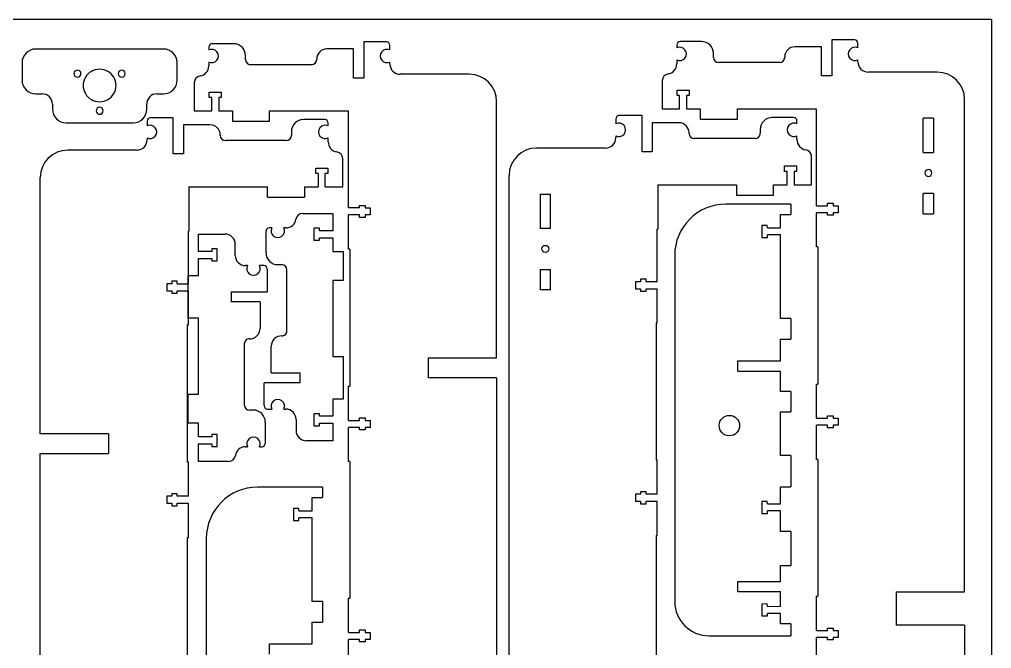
# Model space of a CAD drawing. Header units: millimetres. Extents: x -2614 to 1371, y 670 to 4202.
# Drawn here: x -1901 to -1332, y 1185 to 1553 of the extents above; entities that cross this region are included whole.
import ezdxf

# ---------------------------------------------------------------- set-up
doc = ezdxf.new("R2010")
doc.units = ezdxf.units.MM
doc.layers.get('0').update_dxf_attribs({"lineweight": 70})

msp = doc.modelspace()

# ---------------------------------------------------------------- linework, layer by layer
at = {"color": 7, "lineweight": -3}
for p, q in [((-1331.8, 1553.05), (-2551, 1553.05)), ((-1331.8, 1553.05), (-1331.8, 670.4)), ((-1790, 1536.86), (-1790, 1535.18)), ((-1775.5, 1538.86), (-1788, 1538.86)), ((-1686, 1539.86), (-1699.33, 1539.86)), ((-1699.33, 1539.86), (-1699.33, 1518.77)), ((-1684, 1535.18), (-1684, 1537.86)), ((-1516.06, 1538.08), (-1516.06, 1536.41)), ((-1501.56, 1540.08), (-1514.06, 1540.08)), ((-1431.39, 1537.05), (-1446.89, 1537.05)), ((-1431.39, 1520), (-1431.39, 1537.05)), ((-1412.06, 1541.17), (-1425.39, 1541.17)), ((-1425.39, 1541.17), (-1425.39, 1520)), ((-1410.06, 1536.41), (-1410.06, 1539.17)), ((-1816.53, 1535.74), (-1891.33, 1535.74)), ((-1768.5, 1529.58), (-1768.5, 1531.86)), ((-1705.33, 1535.82), (-1720.83, 1535.82)), ((-1705.33, 1518.77), (-1705.33, 1535.82)), ((-1494.56, 1530.81), (-1494.56, 1533.08)), ((-1452.89, 1531.05), (-1452.89, 1530.81)), ((-1899.33, 1527.74), (-1899.33, 1517.54)), ((-1808.53, 1517.54), (-1808.53, 1527.74)), ((-1790, 1528.15), (-1790, 1525.91)), ((-1729.83, 1526.58), (-1765.5, 1526.58)), ((-1726.83, 1529.82), (-1726.83, 1529.58)), ((-1684, 1527), (-1684, 1528.15)), ((-1516.06, 1529.38), (-1516.06, 1527.13)), ((-1455.89, 1527.81), (-1491.56, 1527.81)), ((-1410.06, 1528.23), (-1410.06, 1529.38)), ((-1637.5, 1521), (-1678, 1521)), ((-1425.39, 1520), (-1431.39, 1520)), ((-1363.56, 1522.23), (-1404.06, 1522.23)), ((-1798.5, 1516.02), (-1798.5, 1499.51)), ((-1699.33, 1518.77), (-1705.33, 1518.77)), ((-1524.56, 1517.24), (-1524.56, 1500.74)), ((-1891.33, 1509.54), (-1887.52, 1509.54)), ((-1820.34, 1509.54), (-1816.53, 1509.54)), ((-1789.77, 1507.31), (-1789.77, 1510.51)), ((-1789.77, 1510.51), (-1782.77, 1510.51)), ((-1782.77, 1510.51), (-1782.77, 1507.31)), ((-1515.83, 1511.74), (-1508.83, 1511.74)), ((-1515.83, 1508.54), (-1515.83, 1511.74)), ((-1514.38, 1508.54), (-1515.83, 1508.54)), ((-1514.38, 1500.74), (-1514.38, 1508.54)), ((-1510.28, 1508.54), (-1510.28, 1500.74)), ((-1508.83, 1508.54), (-1510.28, 1508.54)), ((-1508.83, 1511.74), (-1508.83, 1508.54)), ((-1881.52, 1503.54), (-1881.52, 1500.56)), ((-1826.34, 1500.56), (-1826.34, 1503.54)), ((-1788.32, 1507.31), (-1789.77, 1507.31)), ((-1788.32, 1499.51), (-1788.32, 1507.31)), ((-1782.77, 1507.31), (-1784.22, 1507.31)), ((-1784.22, 1507.31), (-1784.22, 1499.51)), ((-1621.5, 1354.98), (-1621.5, 1505)), ((-1347.56, 1218.18), (-1347.56, 1506.23)), ((-1798.5, 1499.51), (-1788.32, 1499.51)), ((-1784.22, 1499.51), (-1776.22, 1499.51)), ((-1776.22, 1499.51), (-1776.22, 1493.51)), ((-1754.55, 1493.51), (-1754.55, 1499.51)), ((-1754.55, 1499.51), (-1708.5, 1499.51)), ((-1708.5, 1499.51), (-1708.5, 1473.55)), ((-1536.4, 1496.76), (-1549.72, 1496.76)), ((-1536.4, 1475.58), (-1536.4, 1496.76)), ((-1524.56, 1500.74), (-1514.38, 1500.74)), ((-1510.28, 1500.74), (-1502.28, 1500.74)), ((-1502.28, 1500.74), (-1502.28, 1494.74)), ((-1480.61, 1500.74), (-1434.56, 1500.74)), ((-1480.61, 1494.74), (-1480.61, 1500.74)), ((-1434.56, 1500.74), (-1434.56, 1474.78)), ((-1873.52, 1492.56), (-1834.34, 1492.56)), ((-1826.13, 1493.45), (-1826.13, 1490.77)), ((-1810.81, 1495.45), (-1824.13, 1495.45)), ((-1810.81, 1474.36), (-1810.81, 1495.45)), ((-1789.31, 1491.41), (-1804.81, 1491.41)), ((-1804.81, 1491.41), (-1804.81, 1474.36)), ((-1776.22, 1493.51), (-1754.55, 1493.51)), ((-1722.13, 1494.45), (-1734.64, 1494.45)), ((-1720.13, 1490.77), (-1720.13, 1492.45)), ((-1551.72, 1494.76), (-1551.72, 1492)), ((-1514.9, 1492.63), (-1530.4, 1492.63)), ((-1530.4, 1492.63), (-1530.4, 1475.58)), ((-1502.28, 1494.74), (-1480.61, 1494.74)), ((-1447.72, 1495.67), (-1460.23, 1495.67)), ((-1445.72, 1492), (-1445.72, 1493.67)), ((-1371.76, 1475.24), (-1371.76, 1495.24)), ((-1365.76, 1495.24), (-1371.76, 1495.24)), ((-1365.76, 1495.24), (-1365.76, 1475.24)), ((-1783.31, 1485.17), (-1783.31, 1485.41)), ((-1741.64, 1487.45), (-1741.64, 1485.17)), ((-1508.9, 1486.4), (-1508.9, 1486.63)), ((-1467.23, 1488.67), (-1467.23, 1486.4)), ((-1826.13, 1483.74), (-1826.13, 1482.59)), ((-1744.64, 1482.17), (-1780.31, 1482.17)), ((-1720.13, 1481.49), (-1720.13, 1483.74)), ((-1551.72, 1484.97), (-1551.72, 1483.81)), ((-1470.23, 1483.4), (-1505.9, 1483.4)), ((-1445.72, 1482.72), (-1445.72, 1484.97)), ((-1832.13, 1476.59), (-1872.63, 1476.59)), ((-1804.81, 1474.36), (-1810.81, 1474.36)), ((-1557.72, 1477.81), (-1598.22, 1477.81)), ((-1530.4, 1475.58), (-1536.4, 1475.58)), ((-1434.56, 1474.78), (-1434.26, 1474.78)), ((-1434.26, 1444.03), (-1434.26, 1474.78)), ((-1371.76, 1475.24), (-1365.76, 1475.24)), ((-1711.63, 1455.1), (-1711.63, 1471.61)), ((-1708.5, 1473.55), (-1708.2, 1473.55)), ((-1708.2, 1442.8), (-1708.2, 1473.55)), ((-1437.22, 1456.33), (-1437.22, 1472.83)), ((-1727.36, 1462.9), (-1727.36, 1466.1)), ((-1727.36, 1466.1), (-1720.36, 1466.1)), ((-1725.91, 1462.9), (-1727.36, 1462.9)), ((-1725.91, 1462.9), (-1725.91, 1455.1)), ((-1720.36, 1462.9), (-1721.81, 1462.9)), ((-1721.81, 1455.1), (-1721.81, 1462.9)), ((-1720.36, 1466.1), (-1720.36, 1462.9)), ((-1452.95, 1464.13), (-1452.95, 1467.33)), ((-1452.95, 1467.33), (-1445.95, 1467.33)), ((-1451.5, 1464.13), (-1452.95, 1464.13)), ((-1451.5, 1456.33), (-1451.5, 1464.13)), ((-1447.4, 1464.13), (-1447.4, 1456.33)), ((-1445.95, 1464.13), (-1447.4, 1464.13)), ((-1445.95, 1467.33), (-1445.95, 1464.13)), ((-1888.63, 1310.56), (-1888.63, 1460.59)), ((-1614.22, 1173.77), (-1614.22, 1461.81)), ((-1801.63, 1455.1), (-1801.63, 1429.14)), ((-1801.63, 1455.1), (-1755.58, 1455.1)), ((-1755.58, 1449.1), (-1755.58, 1455.1)), ((-1733.91, 1455.1), (-1733.91, 1449.1)), ((-1733.91, 1455.1), (-1725.91, 1455.1)), ((-1721.81, 1455.1), (-1711.63, 1455.1)), ((-1527.22, 1456.33), (-1481.17, 1456.33)), ((-1527.22, 1456.33), (-1527.22, 1430.37)), ((-1481.17, 1456.33), (-1481.17, 1450.33)), ((-1459.5, 1456.33), (-1451.5, 1456.33)), ((-1459.5, 1450.33), (-1459.5, 1456.33)), ((-1447.4, 1456.33), (-1437.22, 1456.33)), ((-1371.76, 1439.24), (-1371.76, 1451.24)), ((-1365.76, 1451.24), (-1371.76, 1451.24)), ((-1365.76, 1451.24), (-1365.76, 1439.24)), ((-1755.58, 1449.1), (-1733.91, 1449.1)), ((-1596.02, 1450.83), (-1596.02, 1430.83)), ((-1596.02, 1450.83), (-1590.02, 1450.83)), ((-1590.02, 1430.83), (-1590.02, 1450.83)), ((-1481.17, 1450.33), (-1459.5, 1450.33)), ((-1427.76, 1444.03), (-1427.76, 1445.48)), ((-1427.76, 1445.48), (-1424.56, 1445.48)), ((-1424.56, 1445.48), (-1424.56, 1444.03)), ((-1701.7, 1442.8), (-1708.2, 1442.8)), ((-1701.7, 1442.8), (-1701.7, 1444.25)), ((-1701.7, 1444.25), (-1698.5, 1444.25)), ((-1698.5, 1444.25), (-1698.5, 1442.8)), ((-1698.5, 1442.8), (-1695.5, 1442.8)), ((-1695.5, 1442.8), (-1695.5, 1438.7)), ((-1449.26, 1445), (-1487.29, 1445)), ((-1449.26, 1445), (-1449.26, 1439)), ((-1434.26, 1444.03), (-1427.76, 1444.03)), ((-1427.76, 1439.93), (-1434.26, 1439.93)), ((-1434.26, 1419.93), (-1434.26, 1439.93)), ((-1427.76, 1438.48), (-1427.76, 1439.93)), ((-1424.56, 1444.03), (-1421.56, 1444.03)), ((-1421.56, 1439.93), (-1424.56, 1439.93)), ((-1424.56, 1439.93), (-1424.56, 1438.48)), ((-1421.56, 1444.03), (-1421.56, 1439.93)), ((-1735.05, 1439.59), (-1717.44, 1439.59)), ((-1717.44, 1439.59), (-1717.44, 1429.41)), ((-1701.7, 1438.7), (-1708.2, 1438.7)), ((-1708.2, 1418.7), (-1708.2, 1438.7)), ((-1701.7, 1437.25), (-1701.7, 1438.7)), ((-1698.5, 1437.25), (-1701.7, 1437.25)), ((-1695.5, 1438.7), (-1698.5, 1438.7)), ((-1698.5, 1438.7), (-1698.5, 1437.25)), ((-1455.26, 1431.14), (-1455.26, 1439)), ((-1455.26, 1439), (-1449.26, 1439)), ((-1424.56, 1438.48), (-1427.76, 1438.48)), ((-1371.76, 1439.24), (-1365.76, 1439.24)), ((-1801.93, 1398.39), (-1801.93, 1429.14)), ((-1801.63, 1429.14), (-1801.93, 1429.14)), ((-1756.51, 1416.59), (-1756.51, 1429.09)), ((-1753.13, 1431.09), (-1754.51, 1431.09)), ((-1744.94, 1431.09), (-1746.09, 1431.09)), ((-1728.44, 1430.86), (-1728.44, 1423.86)), ((-1725.24, 1430.86), (-1728.44, 1430.86)), ((-1725.24, 1429.41), (-1725.24, 1430.86)), ((-1717.44, 1429.41), (-1725.24, 1429.41)), ((-1590.02, 1430.83), (-1596.02, 1430.83)), ((-1527.52, 1399.62), (-1527.52, 1430.37)), ((-1527.22, 1430.37), (-1527.52, 1430.37)), ((-1463.06, 1432.51), (-1466.26, 1432.5)), ((-1466.26, 1432.5), (-1466.25, 1425.5)), ((-1463.05, 1431.06), (-1463.06, 1432.51)), ((-1463.05, 1431.06), (-1455.26, 1431.14)), ((-1796.02, 1427.51), (-1780.53, 1427.51)), ((-1796.02, 1417.33), (-1796.02, 1427.51)), ((-1728.44, 1423.86), (-1725.24, 1423.86)), ((-1725.24, 1425.31), (-1717.44, 1425.31)), ((-1725.24, 1423.86), (-1725.24, 1425.31)), ((-1717.44, 1425.31), (-1717.44, 1417.31)), ((-1466.25, 1425.5), (-1463.05, 1425.5)), ((-1463.05, 1425.5), (-1463.05, 1426.95)), ((-1455.26, 1426.95), (-1463.05, 1426.95)), ((-1455.26, 1378), (-1455.26, 1426.95)), ((-1788.22, 1417.33), (-1796.02, 1417.33)), ((-1788.22, 1418.78), (-1788.22, 1417.33)), ((-1785.02, 1418.78), (-1788.22, 1418.78)), ((-1785.02, 1411.78), (-1785.02, 1418.78)), ((-1774.53, 1415.01), (-1774.53, 1421.51)), ((-1717.44, 1417.31), (-1711.44, 1417.31)), ((-1711.44, 1417.31), (-1711.44, 1400.23)), ((-1707.5, 1418.7), (-1708.2, 1418.7)), ((-1707.5, 1418.7), (-1707.5, 1338.47)), ((-1433.56, 1419.93), (-1434.26, 1419.93)), ((-1433.56, 1419.93), (-1433.56, 1339.7)), ((-1796.02, 1413.23), (-1788.22, 1413.23)), ((-1796.02, 1403.23), (-1796.02, 1413.23)), ((-1788.22, 1413.23), (-1788.22, 1411.78)), ((-1788.22, 1411.78), (-1785.02, 1411.78)), ((-1517.29, 1415), (-1517.29, 1212.49)), ((-1767.37, 1409.01), (-1768.53, 1409.01)), ((-1757.87, 1409.01), (-1760.33, 1409.01)), ((-1755.87, 1407.01), (-1755.87, 1393.68)), ((-1749.51, 1409.59), (-1747.23, 1409.59)), ((-1744.23, 1370.91), (-1744.23, 1406.59)), ((-1596.02, 1406.83), (-1596.02, 1394.83)), ((-1596.02, 1406.83), (-1590.02, 1406.83)), ((-1590.02, 1394.83), (-1590.02, 1406.83)), ((-1802.02, 1403.23), (-1796.02, 1403.23)), ((-1802.02, 1378.23), (-1802.02, 1403.23)), ((-1717.44, 1400.23), (-1717.44, 1355.87)), ((-1711.44, 1400.23), (-1717.44, 1400.23)), ((-1537.22, 1401.07), (-1537.22, 1399.62)), ((-1534.02, 1401.07), (-1537.22, 1401.07)), ((-1534.02, 1399.62), (-1534.02, 1401.07)), ((-1814.63, 1398.39), (-1814.63, 1394.29)), ((-1811.63, 1398.39), (-1814.63, 1398.39)), ((-1814.63, 1394.29), (-1811.63, 1394.29)), ((-1811.63, 1399.84), (-1811.63, 1398.39)), ((-1808.43, 1399.84), (-1811.63, 1399.84)), ((-1811.63, 1394.29), (-1811.63, 1392.84)), ((-1808.43, 1398.39), (-1808.43, 1399.84)), ((-1808.43, 1398.39), (-1801.93, 1398.39)), ((-1808.43, 1394.29), (-1801.93, 1394.29)), ((-1808.43, 1392.84), (-1808.43, 1394.29)), ((-1801.93, 1374.29), (-1801.93, 1394.29)), ((-1590.02, 1394.83), (-1596.02, 1394.83)), ((-1540.22, 1399.62), (-1540.22, 1395.52)), ((-1537.23, 1399.62), (-1540.22, 1399.62)), ((-1540.22, 1395.52), (-1537.22, 1395.52)), ((-1537.22, 1395.52), (-1537.22, 1394.07)), ((-1527.52, 1399.62), (-1534.02, 1399.62)), ((-1534.02, 1395.52), (-1527.52, 1395.52)), ((-1534.02, 1394.07), (-1534.02, 1395.52)), ((-1527.52, 1375.52), (-1527.52, 1395.52)), ((-1811.63, 1392.84), (-1808.43, 1392.84)), ((-1776.96, 1393.68), (-1776.96, 1387.88)), ((-1776.96, 1393.68), (-1755.87, 1393.68)), ((-1537.22, 1394.07), (-1534.02, 1394.07)), ((-1760, 1387.88), (-1776.96, 1387.88)), ((-1760, 1387.88), (-1760, 1372.18)), ((-1796.02, 1378.23), (-1802.02, 1378.23)), ((-1796.02, 1333.87), (-1796.02, 1378.23)), ((-1449.26, 1378), (-1455.26, 1378)), ((-1449.26, 1378), (-1449.26, 1366)), ((-1802.63, 1374.29), (-1802.63, 1294.06)), ((-1802.63, 1374.29), (-1801.93, 1374.29)), ((-1528.22, 1375.52), (-1528.22, 1295.29)), ((-1528.22, 1375.52), (-1527.52, 1375.52)), ((-1455.26, 1366), (-1449.26, 1366)), ((-1455.26, 1353.29), (-1455.26, 1366)), ((-1769.23, 1363.19), (-1769.23, 1327.51)), ((-1753.47, 1346.22), (-1753.47, 1361.92)), ((-1717.44, 1355.87), (-1711.44, 1355.87)), ((-1711.44, 1355.87), (-1711.44, 1330.87)), ((-1661.5, 1354.98), (-1661.5, 1343.43)), ((-1661.5, 1354.98), (-1621.5, 1354.98)), ((-1480.27, 1353.29), (-1455.26, 1353.29)), ((-1480.27, 1347.29), (-1480.27, 1353.29)), ((-1753.47, 1346.22), (-1736.51, 1346.22)), ((-1736.51, 1340.42), (-1736.51, 1346.22)), ((-1621.5, 1343.43), (-1661.5, 1343.43)), ((-1621.5, 1343.43), (-1621.5, 916.51)), ((-1480.27, 1347.29), (-1455.26, 1347.29)), ((-1455.26, 1335.43), (-1455.26, 1347.29)), ((-1736.51, 1340.42), (-1757.59, 1340.42)), ((-1757.59, 1327.09), (-1757.59, 1340.42)), ((-1708.2, 1338.47), (-1707.5, 1338.47)), ((-1708.2, 1318.47), (-1708.2, 1338.47)), ((-1434.26, 1339.7), (-1433.56, 1339.7)), ((-1434.26, 1319.7), (-1434.26, 1339.7)), ((-1802.02, 1333.87), (-1796.02, 1333.87)), ((-1802.02, 1316.79), (-1802.02, 1333.87)), ((-1449.26, 1335.43), (-1455.26, 1335.43)), ((-1449.26, 1335.43), (-1449.26, 1323.43)), ((-1717.44, 1330.87), (-1717.44, 1320.87)), ((-1711.44, 1330.87), (-1717.44, 1330.87)), ((-1763.96, 1324.51), (-1766.23, 1324.51)), ((-1755.59, 1325.09), (-1753.13, 1325.09)), ((-1746.09, 1325.09), (-1744.94, 1325.09)), ((-1728.44, 1322.32), (-1728.44, 1315.32)), ((-1725.24, 1322.32), (-1728.44, 1322.32)), ((-1725.24, 1320.87), (-1725.24, 1322.32)), ((-1717.44, 1320.87), (-1725.24, 1320.87)), ((-1455.26, 1323.43), (-1449.26, 1323.43)), ((-1455.26, 1297.99), (-1455.26, 1323.43)), ((-1427.76, 1319.7), (-1427.76, 1321.15)), ((-1427.76, 1321.15), (-1424.56, 1321.15)), ((-1424.56, 1321.15), (-1424.56, 1319.7)), ((-1796.02, 1316.79), (-1802.02, 1316.79)), ((-1796.02, 1308.79), (-1796.02, 1316.79)), ((-1756.96, 1317.51), (-1756.96, 1305.01)), ((-1738.94, 1319.09), (-1738.94, 1312.59)), ((-1728.44, 1315.32), (-1725.24, 1315.32)), ((-1725.24, 1316.77), (-1717.44, 1316.77)), ((-1725.24, 1315.32), (-1725.24, 1316.77)), ((-1717.44, 1316.77), (-1717.44, 1306.59)), ((-1708.2, 1318.47), (-1701.7, 1318.47)), ((-1701.7, 1318.47), (-1701.7, 1319.92)), ((-1701.7, 1319.92), (-1698.5, 1319.92)), ((-1698.5, 1319.92), (-1698.5, 1318.47)), ((-1698.5, 1318.47), (-1695.5, 1318.47)), ((-1695.5, 1318.47), (-1695.5, 1314.37)), ((-1434.26, 1319.7), (-1427.76, 1319.7)), ((-1427.76, 1315.6), (-1434.26, 1315.6)), ((-1434.26, 1295.6), (-1434.26, 1315.6)), ((-1427.76, 1314.15), (-1427.76, 1315.6)), ((-1424.56, 1319.7), (-1421.56, 1319.7)), ((-1421.56, 1315.6), (-1424.56, 1315.6)), ((-1424.56, 1315.6), (-1424.56, 1314.15)), ((-1421.56, 1319.7), (-1421.56, 1315.6)), ((-1848.63, 1310.56), (-1888.63, 1310.56)), ((-1848.63, 1310.56), (-1848.63, 1299.02)), ((-1788.22, 1310.24), (-1788.22, 1308.79)), ((-1785.02, 1310.24), (-1788.22, 1310.24)), ((-1785.02, 1303.24), (-1785.02, 1310.24)), ((-1701.7, 1314.37), (-1708.2, 1314.37)), ((-1708.2, 1294.37), (-1708.2, 1314.37)), ((-1701.7, 1312.92), (-1701.7, 1314.37)), ((-1698.5, 1312.92), (-1701.7, 1312.92)), ((-1695.5, 1314.37), (-1698.5, 1314.37)), ((-1698.5, 1314.37), (-1698.5, 1312.92)), ((-1424.56, 1314.15), (-1427.76, 1314.15)), ((-1788.22, 1308.79), (-1796.02, 1308.79)), ((-1796.02, 1304.69), (-1788.22, 1304.69)), ((-1796.02, 1294.51), (-1796.02, 1304.69)), ((-1788.22, 1304.69), (-1788.22, 1303.24)), ((-1788.22, 1303.24), (-1785.02, 1303.24)), ((-1717.44, 1306.59), (-1732.94, 1306.59)), ((-1888.63, 1299.02), (-1848.63, 1299.02)), ((-1888.63, 872.1), (-1888.63, 1299.02)), ((-1768.53, 1303.01), (-1767.37, 1303.01)), ((-1760.33, 1303.01), (-1758.96, 1303.01)), ((-1449.26, 1297.99), (-1455.26, 1297.99)), ((-1449.26, 1297.99), (-1449.26, 1279.55)), ((-1801.93, 1294.06), (-1802.63, 1294.06)), ((-1801.93, 1274.06), (-1801.93, 1294.06)), ((-1778.41, 1294.51), (-1796.02, 1294.51)), ((-1707.5, 1294.37), (-1708.2, 1294.37)), ((-1707.5, 1294.37), (-1707.5, 1214.4)), ((-1527.52, 1295.29), (-1528.22, 1295.29)), ((-1527.52, 1275.29), (-1527.52, 1295.29)), ((-1433.56, 1295.6), (-1434.26, 1295.6)), ((-1433.56, 1295.6), (-1433.56, 1215.54)), ((-1811.63, 1275.51), (-1811.63, 1274.06)), ((-1808.43, 1275.51), (-1811.63, 1275.51)), ((-1808.43, 1274.06), (-1808.43, 1275.51)), ((-1723.42, 1279.44), (-1761.45, 1279.44)), ((-1723.42, 1279.44), (-1723.42, 1273.44)), ((-1540.22, 1275.29), (-1540.22, 1271.19)), ((-1537.22, 1275.29), (-1540.22, 1275.29)), ((-1537.22, 1276.74), (-1537.22, 1275.29)), ((-1534.02, 1276.74), (-1537.22, 1276.74)), ((-1534.02, 1275.29), (-1534.02, 1276.74)), ((-1527.52, 1275.29), (-1534.02, 1275.29)), ((-1455.26, 1269.69), (-1455.26, 1279.55)), ((-1455.26, 1279.55), (-1449.26, 1279.55)), ((-1814.63, 1274.06), (-1814.63, 1269.96)), ((-1811.63, 1274.06), (-1814.63, 1274.06)), ((-1814.63, 1269.96), (-1811.63, 1269.96)), ((-1811.63, 1269.96), (-1811.63, 1268.51)), ((-1801.93, 1274.06), (-1808.43, 1274.06)), ((-1808.43, 1269.96), (-1801.93, 1269.96)), ((-1808.43, 1268.51), (-1808.43, 1269.96)), ((-1801.93, 1249.96), (-1801.93, 1269.96)), ((-1729.42, 1265.58), (-1729.42, 1273.44)), ((-1729.42, 1273.44), (-1723.42, 1273.44)), ((-1540.22, 1271.19), (-1537.22, 1271.19)), ((-1537.22, 1271.19), (-1537.22, 1269.74)), ((-1537.22, 1269.74), (-1534.02, 1269.74)), ((-1534.02, 1271.19), (-1527.52, 1271.19)), ((-1534.02, 1269.74), (-1534.02, 1271.19)), ((-1527.52, 1251.19), (-1527.52, 1271.19)), ((-1463.06, 1271.06), (-1466.26, 1271.05)), ((-1466.26, 1271.05), (-1466.25, 1264.05)), ((-1463.05, 1269.61), (-1463.06, 1271.06)), ((-1463.05, 1269.61), (-1455.26, 1269.69)), ((-1811.63, 1268.51), (-1808.43, 1268.51)), ((-1737.22, 1266.95), (-1740.42, 1266.94)), ((-1740.42, 1266.94), (-1740.41, 1259.94)), ((-1737.21, 1265.5), (-1737.22, 1266.95)), ((-1737.21, 1265.5), (-1729.42, 1265.58)), ((-1466.25, 1264.05), (-1463.05, 1264.05)), ((-1463.05, 1264.05), (-1463.05, 1265.5)), ((-1455.26, 1265.5), (-1463.05, 1265.5)), ((-1455.26, 1253.49), (-1455.26, 1265.5)), ((-1740.41, 1259.94), (-1737.21, 1259.94)), ((-1737.21, 1259.94), (-1737.21, 1261.39)), ((-1729.42, 1261.39), (-1737.21, 1261.39)), ((-1729.42, 1212.44), (-1729.42, 1261.39)), ((-1449.26, 1253.49), (-1455.26, 1253.49)), ((-1449.26, 1253.49), (-1449.26, 1233.49)), ((-1802.63, 1249.96), (-1802.63, 1169.98)), ((-1802.63, 1249.96), (-1801.93, 1249.96)), ((-1791.45, 1249.44), (-1791.45, 1046.93)), ((-1528.22, 1251.19), (-1528.22, 1171.13)), ((-1528.22, 1251.19), (-1527.52, 1251.19)), ((-1455.26, 1233.49), (-1449.26, 1233.49)), ((-1455.26, 1224.29), (-1455.26, 1233.49)), ((-1480.27, 1224.29), (-1455.26, 1224.29)), ((-1480.27, 1218.29), (-1480.27, 1224.29)), ((-1480.27, 1218.29), (-1455.26, 1218.29)), ((-1455.26, 1209.69), (-1455.26, 1218.29)), ((-1387.56, 1218.18), (-1387.56, 1198.64)), ((-1387.56, 1218.18), (-1347.56, 1218.18)), ((-1723.42, 1212.44), (-1729.42, 1212.44)), ((-1723.42, 1212.44), (-1723.42, 1200.44)), ((-1708.2, 1214.4), (-1707.5, 1214.4)), ((-1708.2, 1194.4), (-1708.2, 1214.4)), ((-1434.26, 1215.54), (-1433.56, 1215.54)), ((-1434.26, 1195.54), (-1434.26, 1215.54)), ((-1463.06, 1211.06), (-1466.26, 1211.05)), ((-1466.26, 1211.05), (-1466.25, 1204.05)), ((-1463.05, 1209.61), (-1463.06, 1211.06)), ((-1463.05, 1209.61), (-1455.26, 1209.69)), ((-1466.25, 1204.05), (-1463.05, 1204.05)), ((-1463.05, 1204.05), (-1463.05, 1205.5)), ((-1455.26, 1205.5), (-1463.05, 1205.5)), ((-1455.26, 1199.49), (-1455.26, 1205.5)), ((-1729.42, 1200.44), (-1723.42, 1200.44)), ((-1729.42, 1187.73), (-1729.42, 1200.44)), ((-1701.7, 1194.4), (-1701.7, 1195.85)), ((-1701.7, 1195.85), (-1698.5, 1195.85)), ((-1698.5, 1195.85), (-1698.5, 1194.4)), ((-1449.26, 1199.49), (-1455.26, 1199.49)), ((-1449.26, 1199.49), (-1449.26, 1192.49)), ((-1434.26, 1195.54), (-1427.76, 1195.54)), ((-1427.76, 1195.54), (-1427.76, 1196.99)), ((-1427.76, 1196.99), (-1424.56, 1196.99)), ((-1424.56, 1196.99), (-1424.56, 1195.54)), ((-1424.56, 1195.54), (-1421.56, 1195.54)), ((-1421.56, 1195.54), (-1421.56, 1191.44)), ((-1347.56, 1198.64), (-1387.56, 1198.64)), ((-1347.56, 1198.64), (-1347.56, 1063.77)), ((-1708.2, 1194.4), (-1701.7, 1194.4)), ((-1701.7, 1190.3), (-1708.2, 1190.3)), ((-1708.2, 1170.3), (-1708.2, 1190.3)), ((-1701.7, 1188.85), (-1701.7, 1190.3)), ((-1698.5, 1194.4), (-1695.5, 1194.4)), ((-1695.5, 1190.3), (-1698.5, 1190.3)), ((-1698.5, 1190.3), (-1698.5, 1188.85)), ((-1695.5, 1194.4), (-1695.5, 1190.3)), ((-1497.29, 1192.49), (-1449.26, 1192.49)), ((-1427.76, 1191.44), (-1434.26, 1191.44)), ((-1434.26, 1171.44), (-1434.26, 1191.44)), ((-1427.76, 1189.99), (-1427.76, 1191.44)), ((-1424.56, 1189.99), (-1427.76, 1189.99)), ((-1421.56, 1191.44), (-1424.56, 1191.44)), ((-1424.56, 1191.44), (-1424.56, 1189.99)), ((-1754.43, 1187.73), (-1729.42, 1187.73)), ((-1754.43, 1181.73), (-1754.43, 1187.73)), ((-1698.5, 1188.85), (-1701.7, 1188.85))]:
    msp.add_line(p, q, dxfattribs=at)
at = {"color": 7, "lineweight": -3, "extrusion": (1.11022e-16, 1.60814e-16, -1)}
for centre in [(1866.89, 1521.36), (1840.97, 1521.36), (1853.93, 1499.62)]:
    msp.add_circle(centre, 2.05, dxfattribs=at)
at = {"color": 7, "lineweight": -3, "extrusion": (0, 0, -1)}
msp.add_circle((1368.76, 1463.24), 2.05, dxfattribs=at)
at = {"color": 7, "lineweight": -3}
for centre, radius in [((-1593.02, 1418.83), 2.05), ((-1485.27, 1315.43), 6)]:
    msp.add_circle(centre, radius, dxfattribs=at)
for centre, radius, start, end in [((-1788, 1536.86), 2, 90, 180), ((-1775.5, 1531.86), 7, 360, 90), ((-1686, 1537.86), 2, 360, 90), ((-1514.06, 1538.08), 2, 90, 180), ((-1514.33, 1532.9), 3.92, 243.8115, 116.1885), ((-1501.56, 1533.08), 7, 0, 90), ((-1446.89, 1531.05), 6, 90, 180), ((-1411.79, 1532.9), 3.92, 63.8115, 296.1885), ((-1412.06, 1539.17), 2, 360, 90), ((-1891.33, 1527.74), 8, 90, 180), ((-1816.53, 1527.74), 8, 0, 90), ((-1788.27, 1531.67), 3.92, 243.8115, 116.1885), ((-1720.83, 1529.82), 6, 90, 180), ((-1685.73, 1531.67), 3.92, 63.8115, 296.1885), ((-1491.56, 1530.81), 3, 180, 270), ((-1455.89, 1530.81), 3, 270, 360), ((-1796, 1525.91), 6, 278.6269, 360), ((-1765.5, 1529.58), 3, 180, 270), ((-1729.83, 1529.58), 3, 270, 360), ((-1678, 1527), 6, 180, 270), ((-1522.06, 1527.13), 6, 278.6269, 360), ((-1404.06, 1528.23), 6, 180, 270), ((-1854.04, 1514.42), 9.5, 89.3545, 270.6455), ((-1853.82, 1514.42), 9.5, 269.3545, 90.6455), ((-1794.5, 1516.02), 4, 98.6269, 180), ((-1637.5, 1505), 16, 360, 90), ((-1520.56, 1517.24), 4, 98.6269, 180), ((-1363.56, 1506.23), 16, 0, 90), ((-1891.33, 1517.54), 8, 180, 270), ((-1816.53, 1517.54), 8, 270, 360), ((-1887.52, 1503.54), 6, 360, 90), ((-1820.34, 1503.54), 6, 90, 180), ((-1873.52, 1500.56), 8, 180, 270), ((-1834.34, 1500.56), 8, 270, 360), ((-1549.72, 1494.76), 2, 90, 180), ((-1824.13, 1493.45), 2, 90, 180), ((-1824.4, 1487.25), 3.92, 243.8115, 116.1885), ((-1789.31, 1485.41), 6, 360, 90), ((-1734.64, 1487.45), 7, 90, 180), ((-1721.86, 1487.25), 3.92, 63.8115, 296.1885), ((-1722.13, 1492.45), 2, 360, 90), ((-1549.99, 1488.48), 3.92, 243.8115, 116.1885), ((-1514.9, 1486.63), 6, 360, 90), ((-1460.23, 1488.67), 7, 90, 180), ((-1447.45, 1488.48), 3.92, 63.8115, 296.1885), ((-1447.72, 1493.67), 2, 360, 90), ((-1505.9, 1486.4), 3, 180, 270), ((-1470.23, 1486.4), 3, 270, 0), ((-1832.13, 1482.59), 6, 270, 360), ((-1780.31, 1485.17), 3, 180, 270), ((-1744.64, 1485.17), 3, 270, 360), ((-1714.13, 1481.49), 6, 180, 261.3731), ((-1557.72, 1483.81), 6, 270, 0), ((-1439.72, 1482.72), 6, 180, 261.3731), ((-1872.63, 1460.59), 16, 90, 180), ((-1715.63, 1471.61), 4, 360, 81.3731), ((-1598.22, 1461.81), 16, 90, 180), ((-1441.22, 1472.83), 4, 360, 81.3731), ((-1487.29, 1415), 30, 90, 180), ((-1744.94, 1437.09), 6, 270, 351.3731), ((-1735.05, 1435.59), 4, 90, 171.3731), ((-1754.51, 1429.09), 2, 90, 180), ((-1749.61, 1429.36), 3.92, 153.8115, 26.1885), ((-1780.53, 1421.51), 6, 360, 90), ((-1768.53, 1415.01), 6, 180, 270), ((-1749.51, 1416.59), 7, 180, 270), ((-1763.85, 1407.28), 3.92, 153.8115, 26.1885), ((-1757.87, 1407.01), 2, 360, 90), ((-1747.23, 1406.59), 3, 0, 90), ((-1766, 1372.18), 6, 268.4966, 0), ((-1766.23, 1363.19), 3, 88.4966, 180), ((-1747.47, 1361.92), 6, 88.4966, 180), ((-1747.23, 1370.91), 3, 268.4966, 360), ((-1766.23, 1327.51), 3, 180, 270), ((-1755.59, 1327.09), 2, 180, 270), ((-1749.61, 1326.82), 3.92, 333.8115, 206.1885), ((-1763.96, 1317.51), 7, 360, 90), ((-1744.94, 1319.09), 6, 360, 90), ((-1732.94, 1312.59), 6, 180, 270), ((-1763.85, 1304.74), 3.92, 333.8115, 206.1885), ((-1758.96, 1305.01), 2, 270, 0), ((-1778.41, 1298.51), 4, 270, 351.3731), ((-1768.53, 1297.01), 6, 90, 171.3731), ((-1761.45, 1249.44), 30, 90, 180), ((-1497.29, 1212.49), 20, 180, 270)]:
    msp.add_arc(centre, radius, start, end, dxfattribs=at)

doc.saveas('drawing.dxf')
